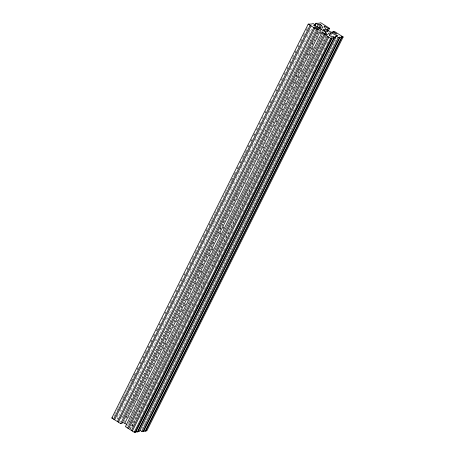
<?xml version="1.0" encoding="UTF-8"?>
<svg xmlns="http://www.w3.org/2000/svg" width="455" height="455" viewBox="0 0 455 455"><rect width="100%" height="100%" fill="white"/><g stroke="black" fill="none" stroke-linecap="round" stroke-linejoin="round"><path stroke-width="0.34" stroke-dasharray="2.27 1.71" d="M114.774 414.096L115.724 412.19M117.623 408.38L118.573 406.469M120.478 402.658L121.428 400.753M122.696 398.21L124.278 395.037M125.546 392.494L127.127 389.315M128.395 386.773L129.982 383.599M131.245 381.057L132.832 377.877M134.1 375.341L135.681 372.162M136.949 369.619L137.899 367.714M139.799 363.903L140.749 361.998M142.654 358.182L143.604 356.276M145.503 352.466L146.453 350.56M147.721 348.018L149.303 344.839M150.571 342.296L152.152 339.123M153.42 336.581L155.007 333.401M156.275 330.865L157.857 327.685M159.125 325.143L160.706 321.969M161.974 319.427L162.924 317.522M164.824 313.705L165.779 311.8M167.679 307.989L168.629 306.084M170.528 302.268L171.478 300.363M172.746 297.82L174.328 294.647M175.596 292.104L177.183 288.925M178.445 286.388L180.032 283.209M181.3 280.667L182.882 277.493M184.15 274.951L185.737 271.772M186.999 269.229L187.949 267.324M189.854 263.513L190.804 261.608M192.704 257.792L193.654 255.886M195.553 252.076L196.503 250.17M197.771 247.628L199.358 244.454M200.621 241.912L202.208 238.733M203.476 236.19L205.057 233.017M206.325 230.475L207.907 227.295M209.175 224.753L210.762 221.579M212.024 219.037L212.98 217.132M214.879 213.321L215.829 211.41M217.729 207.599L218.679 205.694M220.578 201.883L221.528 199.978M222.796 197.436L224.383 194.257M225.646 191.714L227.233 188.541M228.501 185.998L230.082 182.819M231.35 180.277L232.937 177.103M234.2 174.561L235.787 171.381M237.055 168.845L238.005 166.934M239.904 163.123L240.854 161.218M242.754 157.407L243.704 155.502M245.603 151.686L246.559 149.78M247.821 147.238L249.408 144.064M250.677 141.522L252.258 138.343M253.526 135.8L255.107 132.627M256.375 130.084L257.962 126.905M259.231 124.369L260.812 121.189M262.08 118.647L263.03 116.742M264.929 112.931L265.879 111.026M267.779 107.209L268.729 105.304M269.997 102.762L271.584 99.588M272.852 97.046L274.433 93.866M275.702 91.33L277.283 88.151M278.551 85.608L280.138 82.435M281.4 79.892L282.987 76.713M284.256 74.171L285.837 70.997M287.105 68.455L288.055 66.549M289.954 62.733L290.904 60.828M292.81 57.017L293.759 55.112M295.022 52.57L296.609 49.39M297.877 46.854L299.458 43.674M300.727 41.132L302.313 37.958M303.576 35.416L305.163 32.237M306.431 29.694L308.012 26.521M114.006 416.587L114.956 414.676M116.855 410.865L117.811 408.96M119.71 405.149L121.292 401.97M122.56 399.427L125.728 393.075M127.627 389.264L128.577 387.359M130.477 383.542L131.432 381.637M131.745 381.006L134.282 375.921M134.6 375.284L135.863 372.742M137.45 369.568L138.718 367.026M140.299 363.846L141.568 361.304M143.149 358.13L145.054 354.32M145.367 353.683L146.635 351.141M148.222 347.961L149.485 345.425M151.071 342.245L152.34 339.703M153.921 336.529L155.189 333.987M156.77 330.808L158.039 328.265M159.625 325.092L160.257 323.818M165.324 313.654L165.961 312.38M167.861 308.57L168.811 306.664M170.392 303.485L171.347 301.58M176.096 292.053L176.728 290.779M178.946 286.332L179.583 285.063M181.482 281.247L182.114 279.979M184.332 275.531L184.969 274.263M187.181 269.815L187.818 268.541M189.718 264.73L190.668 262.825M192.255 259.646L193.517 257.103M195.104 253.93L196.372 251.387M197.953 248.208L198.59 246.94M200.49 243.129L201.44 241.224M203.339 237.408L204.289 235.502M206.189 231.692L207.139 229.786M209.044 225.97L209.994 224.065M211.262 221.522L212.212 219.617M214.112 215.806L215.061 213.901M216.961 210.091L218.548 206.911M219.81 204.369L221.397 201.195M224.884 194.205L225.834 192.3M227.733 188.484L228.683 186.578M230.583 182.768L231.532 180.862M231.851 180.225L234.388 175.141M234.7 174.51L235.969 171.967M237.555 168.788L238.818 166.246M240.405 163.072L242.305 159.256M242.623 158.624L245.154 153.54M245.472 152.903L246.741 150.36M248.322 147.187L249.59 144.644M251.177 141.465L252.44 138.929M254.026 135.749L255.295 133.207M256.876 130.033L257.513 128.759M259.725 124.312L260.362 123.043M265.43 112.874L266.061 111.606M267.648 108.426L268.916 105.89M270.498 102.711L271.447 100.805M276.202 91.273L276.833 90.005M278.733 86.188L279.683 84.283M281.588 80.472L282.219 79.204M284.438 74.757L285.069 73.482M286.969 69.672L287.924 67.767M289.824 63.95L290.773 62.045M292.355 58.871L293.623 56.329M295.21 53.15L296.472 50.607M298.059 47.434L298.69 46.16M300.596 42.349L301.546 40.444M303.445 36.633L304.395 34.728M306.295 30.912L307.244 29.006M118.016 414.954L116.747 417.491L119.142 419.01M119.915 411.138L120.865 409.233M122.133 406.69L123.72 403.517M124.988 400.974L125.938 399.069M127.519 395.89L128.788 393.348M130.369 390.174L131.637 387.632M133.224 384.452L134.492 381.91M136.073 378.736L136.705 377.462M138.292 374.289L139.56 371.746M141.141 368.567L142.409 366.03M143.99 362.851L145.259 360.309M146.846 357.135L148.745 353.319M149.064 352.688L150.326 350.145M151.913 346.966L153.181 344.424M154.763 341.25L156.031 338.708M157.618 335.528L158.88 332.992M160.467 329.812L161.417 327.907M162.685 325.365L164.266 322.185M165.535 319.649L166.484 317.738M168.384 313.927L169.652 311.385M171.239 308.211L172.189 306.306M173.452 303.764L175.038 300.584M176.307 298.042L177.888 294.868M179.156 292.326L180.106 290.421M182.006 286.604L182.956 284.699M184.224 282.157L185.811 278.983M187.073 276.441L188.66 273.262M189.928 270.725L190.878 268.814M192.778 265.003L193.728 263.098M195.627 259.287L196.577 257.382M197.845 254.84L199.432 251.661M200.695 249.118L201.65 247.213M203.55 243.402L204.5 241.497M206.399 237.681L207.349 235.775M208.618 233.233L210.199 230.059M211.467 227.517L213.685 223.069M214.004 222.432L215.272 219.89M217.171 216.079L218.121 214.174M219.39 211.632L220.971 208.458M222.239 205.916L224.457 201.468M224.776 200.831L226.038 198.289M227.625 195.115L228.893 192.573M230.475 189.394L231.743 186.851M233.324 183.678L234.592 181.136M236.179 177.956L236.81 176.688M238.397 173.509L239.66 170.972M241.247 167.793L242.515 165.25M244.096 162.077L245.364 159.534M246.946 156.355L248.851 152.544M249.164 151.907L250.432 149.365M252.019 146.192L253.281 143.649M254.868 140.47L256.137 137.928M257.718 134.754L259.617 130.943M259.936 130.306L261.523 127.127M262.785 124.585L264.372 121.411M265.64 118.869L266.903 116.326M268.49 113.153L269.758 110.61M271.339 107.431L272.289 105.526M273.557 102.984L275.144 99.81M276.407 97.268L277.357 95.362M279.262 91.546L280.212 89.641M282.111 85.83L283.061 83.925M284.329 81.382L285.911 78.203M287.179 75.661L288.766 72.487M290.028 69.945L290.984 68.04M292.884 64.229L293.833 62.324M295.102 59.781L296.683 56.602M297.951 54.06L299.532 50.886M300.8 48.344L301.75 46.438M303.65 42.622L304.605 40.717M306.505 36.906L307.455 35.001M308.723 32.459L310.304 29.279M117.094 419.231L312.232 27.84M153.494 355.19L121.815 418.725L120.023 417.588M153.813 354.553L253.6 154.41M267.534 126.456L315.685 29.876M123.117 416.211L129.135 404.137M129.453 403.505L153.528 355.213M153.847 354.582L164.3 333.612M164.613 332.975L167.15 327.896M167.468 327.259L169.999 322.174M170.318 321.543L180.771 300.573M181.09 299.936L229.24 203.362M229.559 202.725L240.012 181.761M240.325 181.124L253.634 154.438M264.4 132.837L253.947 153.801L267.221 127.087L264.719 132.2M267.568 126.484L270.105 121.4M270.424 120.763L280.877 99.799M281.19 99.162L315.719 29.905M125.58 417.923L126.53 416.018M133.503 402.038L134.452 400.133M136.352 396.322L137.302 394.417M195.587 277.505L196.543 275.599M198.443 271.789L199.392 269.883M201.292 266.073L202.242 264.162M206.36 255.903L207.309 253.998M209.209 250.187L210.164 248.282M212.064 244.466L213.014 242.56M217.132 234.302L218.081 232.397M219.981 228.581L220.931 226.675M222.831 222.865L223.786 220.959M225.686 217.149L226.636 215.243M233.603 201.264L234.552 199.358M236.458 195.542L237.408 193.637M292.844 82.446L293.793 80.541M295.693 76.73L296.643 74.825M298.543 71.014L299.492 69.103M301.398 65.292L302.348 63.387M306.465 55.129L307.415 53.224M309.315 49.407L310.264 47.502M312.164 43.691L313.12 41.786M317.237 33.522L318.187 31.617M124.039 422.081L319.495 30.053M126.467 417.286L137.006 396.271M137.239 395.685L139.861 390.555M140.089 389.963L234.262 201.212M234.496 200.627L237.112 195.496M237.345 194.905L319.791 29.666M128.503 417.991L129.453 416.086M131.358 412.275L132.308 410.37M134.208 406.554L135.158 404.649M137.057 400.838L138.007 398.933M144.98 384.953L145.93 383.047M147.829 379.237L148.779 377.326M154.165 366.525L155.115 364.62M157.015 360.809L157.965 358.904M159.864 355.093L160.814 353.182M162.719 349.372L163.669 347.466M164.938 344.924L165.887 343.019M167.787 339.208L168.737 337.303M170.636 333.487L171.586 331.581M173.486 327.771L174.441 325.865M176.341 322.049L177.291 320.144M178.559 317.601L180.14 314.428M181.408 311.885L182.99 308.706M184.258 306.17L185.845 302.99M187.107 300.448L188.694 297.274M189.963 294.732L190.912 292.827M192.812 289.01L193.762 287.105M195.03 284.563L196.611 281.389M197.88 278.847L199.466 275.667M200.729 273.125L202.316 269.952M203.584 267.409L204.534 265.504M206.433 261.693L207.383 259.782M209.283 255.972L210.233 254.066M212.138 250.256L213.088 248.35M220.055 234.37L221.005 232.465M222.905 228.649L223.854 226.744M228.609 217.217L229.559 215.312M231.458 211.495L232.408 209.59M234.314 205.779L235.263 203.874M237.163 200.058L238.113 198.152M245.08 184.178L246.03 182.267M247.935 178.457L248.885 176.551M254.271 165.751L255.221 163.845M257.12 160.029L258.07 158.124M259.97 154.313L260.92 152.408M262.819 148.597L263.769 146.686M265.037 144.15L265.987 142.239M267.893 138.428L268.842 136.523M270.742 132.712L271.692 130.807M273.591 126.99L274.541 125.085M275.81 122.543L277.391 119.369M278.659 116.827L280.246 113.648M281.514 111.105L283.095 107.932M284.364 105.389L285.945 102.21M287.213 99.673L288.8 96.494M290.062 93.952L291.018 92.046M292.281 89.504L293.867 86.331M295.136 83.788L296.717 80.609M297.985 78.067L299.566 74.893M300.835 72.351L302.421 69.171M303.684 66.635L304.64 64.724M306.539 60.913L307.489 59.008M309.389 55.197L310.338 53.292M312.238 49.476L313.188 47.57M317.306 39.312L318.261 37.407M320.161 33.59L321.742 30.417M143.734 387.757L144.684 385.851M163.061 348.996L163.692 347.728M165.273 344.549L166.229 342.643M173.827 327.395L174.464 326.127M176.682 321.679L177.313 320.405M178.9 317.232L180.163 314.689M181.75 311.51L183.018 308.968M184.599 305.794L185.868 303.252M187.449 300.072L188.717 297.53M195.371 284.187L196.64 281.651M198.221 278.471L199.489 275.929M201.07 272.755L202.338 270.213M209.311 256.233L210.261 254.328M212.161 250.517L213.111 248.612M220.078 234.632L221.028 232.727M222.933 228.911L223.883 227.005M260.311 153.938L260.942 152.67M263.161 148.222L263.798 146.948M273.933 126.621L274.564 125.347M276.151 122.173L277.419 119.631M279 116.452L280.269 113.909M281.855 110.736L283.118 108.193M284.705 105.014L285.973 102.472M287.554 99.298L288.823 96.756M292.622 89.129L293.89 86.592M295.477 83.413L296.74 80.871M298.326 77.697L299.595 75.155M301.494 71.338L302.444 69.433M309.411 55.459L310.361 53.548M312.266 49.737L313.216 47.832M320.183 33.852L321.765 30.678M322.259 31.907L323.209 30.002M126.757 426.511L322.851 33.215M322.259 34.58L129.908 420.301L130.295 420.63M129.243 422.786L130.83 419.607M131.148 418.97L133.679 413.891M133.998 413.254L138.747 403.721M139.065 403.09L141.602 398.006M141.915 397.369L144.451 392.284M144.77 391.653L147.301 386.568M147.619 385.931L148.887 383.389M150.469 380.215L151.737 377.673M153.324 374.493L154.586 371.957M155.855 369.414L157.441 366.235M158.704 363.693L159.972 361.151M161.241 358.614L162.509 356.072M164.09 352.892L165.358 350.35M166.627 347.808L168.208 344.634M169.476 342.092L171.694 337.644M172.013 337.007L173.594 333.834M174.862 331.291L176.443 328.112M177.712 325.57L179.298 322.396M180.567 319.854L182.148 316.674M183.416 314.138L187.215 306.511M188.484 303.968L190.071 300.795M191.333 298.252L192.92 295.073M194.188 292.531L225.231 230.264M225.549 229.633L228.08 224.548M228.399 223.911L230.935 218.832M231.248 218.195L233.785 213.111M234.103 212.474L236.003 208.663M236.316 208.026L238.852 202.947M239.171 202.31L241.702 197.225M242.02 196.594L244.557 191.51M244.87 190.873L247.406 185.788M247.725 185.157L248.987 182.614M250.574 179.435L251.843 176.893M253.105 174.356L254.692 171.177M255.96 168.634L257.541 165.461M258.81 162.918L259.76 161.013M261.346 157.834L262.609 155.292M264.196 152.118L265.464 149.576M266.732 147.033L268.313 143.854M269.582 141.317L270.85 138.775M272.113 136.233L273.7 133.053M274.968 130.511L276.549 127.337M277.817 124.795L279.398 121.616M280.667 119.079L284.472 111.452M285.734 108.91L287.321 105.736M288.589 103.194L290.171 100.015M291.439 97.472L293.02 94.299M294.288 91.756L322.481 35.206M325.661 36.15L131.472 425.635A2.485 0.637 26.5 0 0 131.455 425.26M326.508 35.541L130.42 428.832L131.017 428.769L326.474 36.747M132.308 426.489L156.383 378.202M156.696 377.565L159.233 372.486M159.551 371.849L167.15 356.601M167.468 355.964L170.005 350.879M170.318 350.248L172.855 345.163M173.173 344.526L175.704 339.447M176.022 338.81L178.559 333.725M178.872 333.088L180.14 330.552M181.727 327.373L182.99 324.83M184.576 321.657L186.476 317.84M186.795 317.209L189.325 312.124M189.644 311.487L191.231 308.314M192.493 305.771L194.08 302.592M195.349 300.05L196.93 296.876M198.198 294.334L199.779 291.154M201.047 288.612L203.266 284.165M203.584 283.533L204.852 280.991M206.433 277.812L207.702 275.269M208.97 272.733L210.551 269.553M211.82 267.011L214.038 262.563M214.356 261.926L216.887 256.848M217.206 256.211L227.022 236.515M228.291 233.972L229.877 230.799M231.146 228.256L256.483 177.427M256.802 176.79L259.339 171.706M259.651 171.069L267.256 155.82M267.574 155.189L270.105 150.105M270.424 149.468L272.96 144.383M273.273 143.752L275.81 138.667M276.128 138.03L277.391 135.488M278.978 132.314L280.246 129.772M281.827 126.592L283.095 124.056M284.682 120.876L286.582 117.066M286.895 116.429L289.431 111.344M289.75 110.713L291.331 107.534M292.599 104.991L294.186 101.818M295.449 99.275L297.035 96.096M298.304 93.554L300.516 89.106M300.835 88.475L302.103 85.932M303.684 82.753L304.952 80.211M306.539 77.037L307.808 74.495M309.07 71.953L310.657 68.779M311.925 66.237L314.143 61.789M314.456 61.152L316.993 56.067M317.306 55.436L326.497 37.009M140.1 418.469L141.687 415.29M142.955 412.748L144.536 409.574M146.436 405.758L147.392 403.852M149.291 400.042L150.241 398.136M151.509 395.594L153.09 392.415M154.359 389.872L155.94 386.699M157.208 384.156L158.795 380.977M160.058 378.441L161.013 376.53M162.913 372.719L175.266 347.938M176.534 345.396L178.115 342.223M179.384 339.68L180.971 336.501M182.233 333.964L183.82 330.785M185.088 328.243L186.038 326.337M187.938 322.527L188.888 320.621M190.156 318.079L191.737 314.9M193.005 312.358L194.592 309.184M195.855 306.642L197.442 303.462M198.71 300.926L199.66 299.015M201.559 295.204L202.509 293.299M204.409 289.488L205.996 286.309M207.258 283.766L208.845 280.593M215.181 267.881L216.762 264.708M218.03 262.165L219.617 258.986M220.885 256.449L221.835 254.538M223.735 250.728L224.685 248.822M226.584 245.012L228.171 241.832M229.434 239.29L231.021 236.117M232.289 233.574L233.87 230.395M240.206 217.689L241.793 214.51M243.055 211.973L244.642 208.794M246.542 204.983L247.492 203.078M249.391 199.262L250.341 197.356M251.609 194.814L253.196 191.64M254.464 189.098L256.046 185.919M257.314 183.376L258.264 181.471M260.163 177.66L261.113 175.755M263.013 171.944L275.372 147.164M276.634 144.622L278.221 141.442M279.489 138.906L281.071 135.726M282.339 133.184L283.926 130.011M285.188 127.468L286.138 125.563M288.043 121.747L288.993 119.841M290.256 117.299L291.843 114.125M293.111 111.583L294.692 108.404M295.96 105.861L296.91 103.956M298.81 100.145L299.76 98.24M301.665 94.43L303.246 91.25M304.514 88.708L306.096 85.534M307.364 82.992L308.314 81.087M312.431 72.823L313.381 70.917M315.287 67.107L316.868 63.928M318.136 61.385L319.717 58.212M320.985 55.669L321.935 53.764M323.835 49.953L324.79 48.042M326.69 44.232L328.271 41.058M331.126 35.336L331.758 34.068M141.818 429.065L144.349 423.98M144.667 423.349L155.121 402.379M155.439 401.742L206.439 299.447M206.758 298.816L209.289 293.731M209.607 293.094L220.061 272.13M220.379 271.493L230.833 250.523M231.151 249.892L241.605 228.922M241.918 228.285L244.454 223.206M244.773 222.569L255.227 201.599M255.539 200.968L306.545 98.672M306.863 98.035L320.166 71.35M320.485 70.713L330.939 49.749M331.251 49.112L336.637 38.311M121.212 417.019L122.799 416.848M131.836 422.422L133.173 422.28M119.563 421.33L120.871 421.813M129.22 420.761L130.266 421.427M132.087 424.589L133.793 425.67M129.681 426.671L131.017 428.769M128.748 424.902A2.485 0.637 26.5 0 1 128.202 424.583M128.151 423.332A2.485 0.637 26.5 0 1 129.266 423.741"/><path stroke-width="0.68" d="M308.228 24.092L311.089 25.81L114.597 419.783L111.822 418.02L308.228 24.092C310.452 24.178 311.629 24.098 313.154 23.563L315.548 25.082L314.911 26.35M113.704 419.214L310.111 25.287M315.196 24.547L315.833 23.279C318.096 23.302 319.387 23.319 320.758 22.75L329.579 28.347L328.311 30.889M114.597 419.783L117.441 421.592L313.848 27.658L314.433 27.84L314.826 28.182L118.334 422.155L120.638 423.616L121.974 423.474L318.381 29.547L314.718 27.22L321.207 29.33L325.757 32.214L327.424 34.842L326.826 34.904L323.164 32.578L321.827 32.72L125.421 426.653L128.702 428.638L325.109 34.705L321.827 32.72M316.953 27.334L318.221 24.797L320.269 24.576L321.355 25.264L323.01 27.874L320.445 28.147L313.501 25.298L315.548 25.082M120.638 423.616L317.044 29.689L318.381 29.547M318.682 27.755L320.269 24.576M319.768 28.443L321.355 25.264M122.179 422.291L124.801 423.258L321.207 29.33M127.724 428.115L324.131 34.182M324.802 34.119L325.757 32.214M327.293 30.394L328.243 28.489L329.579 28.347M128.617 428.684L131.461 430.487L327.867 36.554L328.453 36.736L328.846 37.077L132.354 431.056L134.242 432.25L135.294 432.136L331.701 38.209L331.416 37.89L333.788 37.981L137.382 431.914L135.01 431.823L135.294 432.136M329.693 35.462L330.961 32.919L337.906 35.769L335.858 35.99L335.227 37.259M332.389 32.794L333.026 31.526L334.362 31.384L343.178 36.98L146.772 430.908L144.923 430.8L145.219 431.078L341.625 37.145L341.341 36.832L343.178 36.98M134.242 432.25L330.649 38.322L331.701 38.209M135.795 432.085L332.201 38.152M137.882 431.863L334.288 37.93L335.574 37.793L139.167 431.721L137.103 431.602L137.382 431.914M336.188 36.355L336.819 35.081M141.846 431.437L338.253 37.509L339.538 37.367L143.132 431.3L141.846 431.437L140.049 430.299M143.097 430.993L143.632 431.243L340.039 37.316L341.625 37.145M145.719 431.022L342.126 37.094M118.397 422.143L117.441 421.592M132.354 431.056L131.461 430.487M330.961 32.919L328.396 33.198L330.051 35.803L331.138 36.491L333.185 36.275L335.574 37.793M111.822 418.02L112.874 417.906M143.632 431.243L145.219 431.078M340.039 37.316L339.254 37.054L339.538 37.367M334.288 37.93L333.509 37.668L333.788 37.981M328.243 28.489L324.58 26.168L323.983 26.231L325.649 28.853L330.199 31.742L336.689 33.852L333.026 31.526M315.833 23.279L318.221 24.797M335.858 35.99L338.253 37.509M311.004 25.855L313.848 27.658M314.741 28.227L317.044 29.689M325.024 34.751L327.867 36.554M328.76 37.122L330.649 38.322M124.801 423.258L126.507 424.344M324.136 30.326A2.485 0.637 26.5 0 0 327.879 31.702A2.485 0.637 26.5 0 0 325.092 29.575A2.485 0.637 26.5 0 0 324.136 30.326"/></g></svg>
